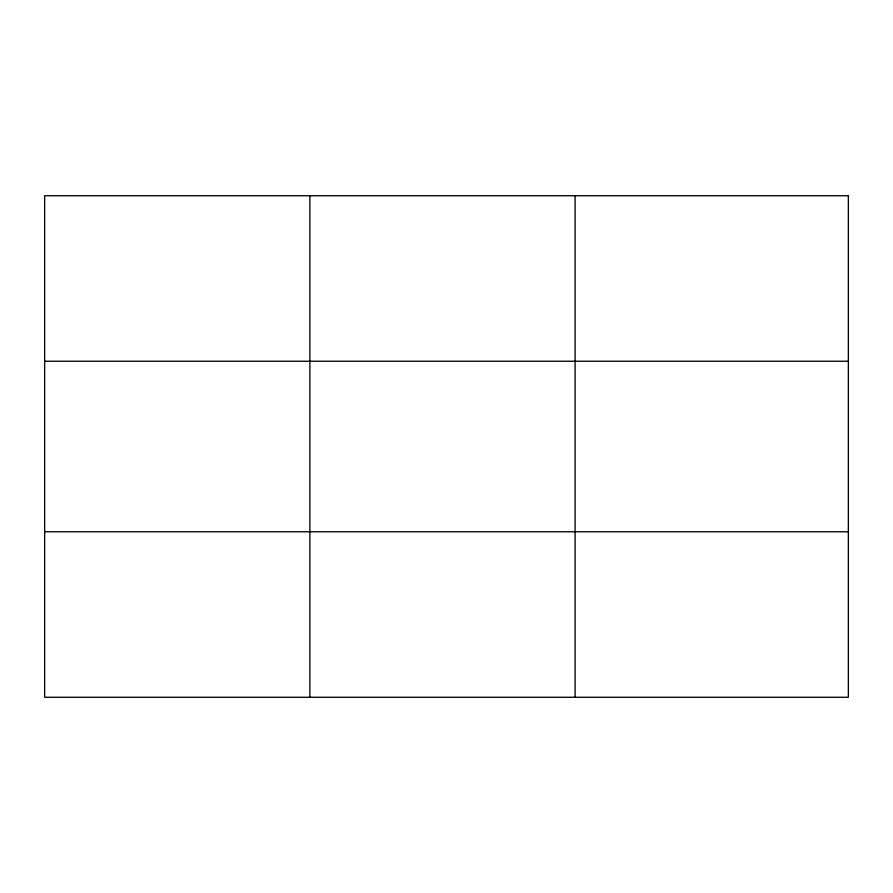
<?xml version="1.0" encoding="UTF-8"?>
<svg xmlns="http://www.w3.org/2000/svg" width="893" height="893" viewBox="0 0 893 893"><rect width="100%" height="100%" fill="white"/><g stroke="black" fill="none" stroke-linecap="round" stroke-linejoin="round"><path stroke-width="1.34" d="M309.871 697.266L309.871 195.734M575.092 697.266L575.092 195.734M44.65 361.241L848.35 361.241M44.65 531.759L848.35 531.759M848.35 195.734L848.35 697.266L44.65 697.266L44.65 195.734L848.35 195.734"/></g></svg>
